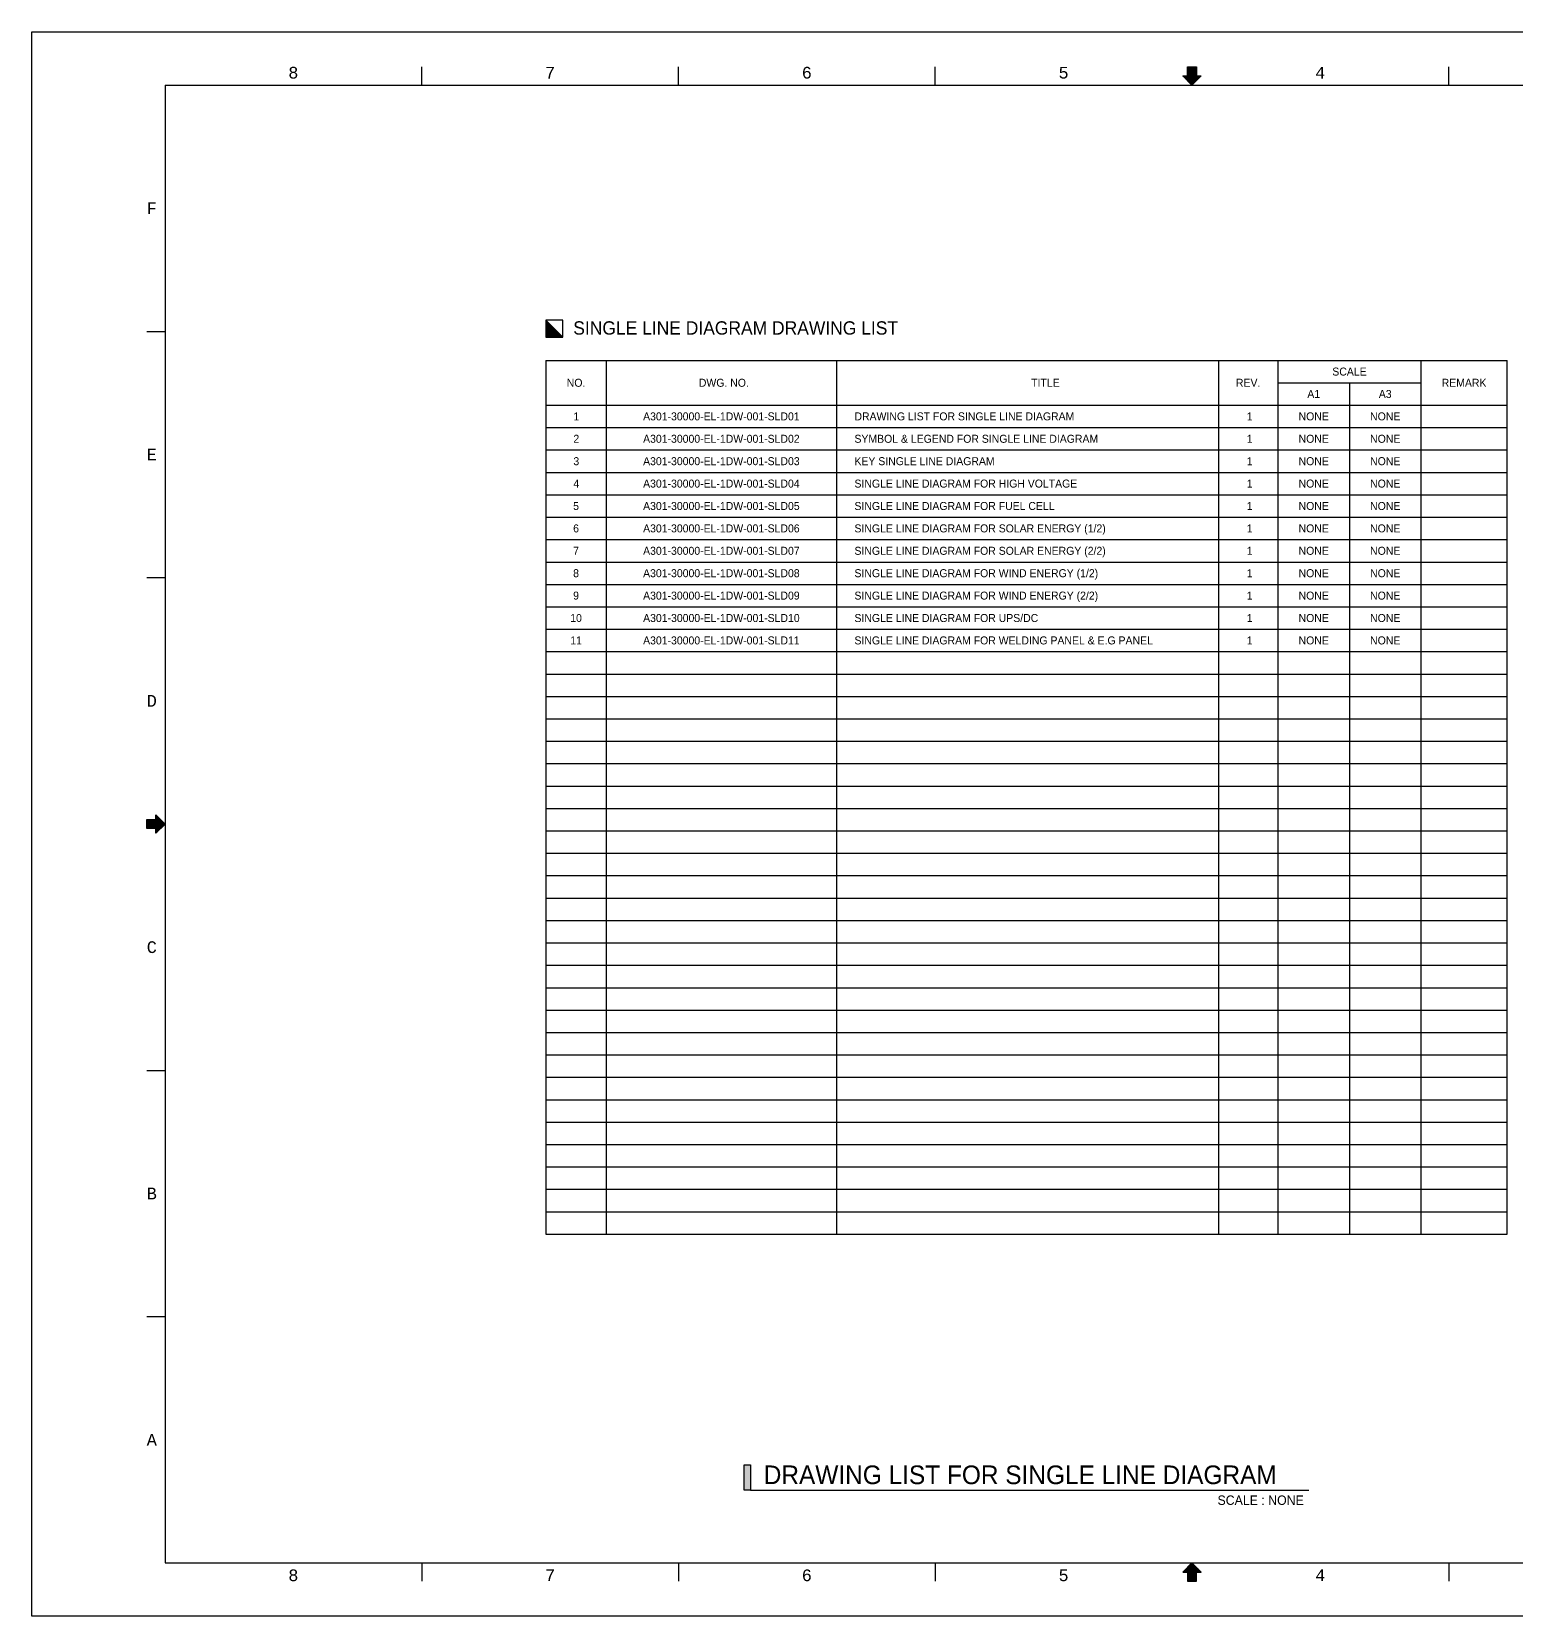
# Model space of a CAD drawing. Header units: feet. Extents: x 1 to 168002, y -59383 to 29717.
# Drawn here: x 1 to 27831, y 17 to 29717 of the extents above; entities that cross this region are included whole.
import ezdxf
from ezdxf.enums import TextEntityAlignment as Align

# ---------------------------------------------------------------- set-up
doc = ezdxf.new("R2010")
doc.units = ezdxf.units.FT
doc.header["$LTSCALE"] = 50
doc.header["$MEASUREMENT"] = 0
doc.linetypes.add('CONTINU', pattern=[0])
doc.layers.get('0').update_dxf_attribs({"linetype": 'CONTINUOUS'})
doc.layers.add('111$0$E-TEXT3', color=4, linetype='CONTINUOUS')
doc.layers.add('E-Text-1', color=2, linetype='CONTINUOUS')
doc.layers.add('Border', color=7, linetype='CONTINUOUS', lineweight=0)
doc.styles.add('TB-1$0$MONOTXT', font='monotxt_.ttf')
doc.styles.add('돋움', font='')
doc.styles.get('돋움').set_extended_font_data('Dotum')

# ---------------------------------------------------------------- blocks, each defined once
blk = doc.blocks.new('FORMAT')
at = {"layer": 'Border', "color": 0, "linetype": 'Continuous', "lineweight": 25}
for p, q in [((7312, 28700), (7312, 29041)), ((12125, 28700), (12125, 29041)), ((16937, 28700), (16937, 29041)), ((21750, 28700), (21580, 28870)), ((21580, 28870), (21665, 28870)), ((21584, 28865), (21584, 28870)), ((21594, 28856), (21594, 28870)), ((21604, 28846), (21604, 28870)), ((21614, 28836), (21614, 28870)), ((21623, 28827), (21623, 28870)), ((21633, 28817), (21633, 28870)), ((21643, 28807), (21643, 28870)), ((21652, 28797), (21652, 28870)), ((21662, 28788), (21662, 28870)), ((21665, 29041), (21835, 29041)), ((21665, 28870), (21665, 29041)), ((21672, 28778), (21672, 29041)), ((21682, 28768), (21682, 29041)), ((21691, 28759), (21691, 29041)), ((21701, 28749), (21701, 29041)), ((21711, 28739), (21711, 29041)), ((21720, 28729), (21720, 29041)), ((21730, 28720), (21730, 29041)), ((21740, 28710), (21740, 29041)), ((21750, 28700), (21750, 29041)), ((21920, 28870), (21750, 28700)), ((21759, 28710), (21759, 29041)), ((21769, 28719), (21769, 29041)), ((21779, 28729), (21779, 29041)), ((21789, 28739), (21789, 29041)), ((21798, 28748), (21798, 29041)), ((21808, 28758), (21808, 29041)), ((21818, 28768), (21818, 29041)), ((21827, 28778), (21827, 29041)), ((21835, 29041), (21835, 28870)), ((21835, 28870), (21920, 28870)), ((21837, 28787), (21837, 28870)), ((21847, 28797), (21847, 28870)), ((21857, 28807), (21857, 28870)), ((21866, 28817), (21866, 28870)), ((21876, 28826), (21876, 28870)), ((21886, 28836), (21886, 28870)), ((21895, 28846), (21895, 28870)), ((21905, 28855), (21905, 28870)), ((21915, 28865), (21915, 28870)), ((26562, 28700), (26562, 29041)), ((2500, 28700), (2500, 1000)), ((2500, 28700), (41000, 28700)), ((2156, 24083), (2500, 24083)), ((2156, 19467), (2500, 19467)), ((2156, 14764), (2156, 14936)), ((2156, 14936), (2328, 14936)), ((2156, 14928), (2422, 14928)), ((2156, 14918), (2432, 14918)), ((2156, 14908), (2441, 14908)), ((2156, 14898), (2451, 14898)), ((2156, 14889), (2461, 14889)), ((2156, 14879), (2471, 14879)), ((2156, 14869), (2481, 14869)), ((2156, 14859), (2490, 14859)), ((2328, 14936), (2328, 15021)), ((2328, 15021), (2500, 14850)), ((2328, 15016), (2334, 15016)), ((2328, 15006), (2344, 15006)), ((2328, 14996), (2353, 14996)), ((2328, 14986), (2363, 14986)), ((2328, 14977), (2373, 14977)), ((2328, 14967), (2383, 14967)), ((2328, 14957), (2392, 14957)), ((2328, 14947), (2402, 14947)), ((2328, 14938), (2412, 14938)), ((2500, 14850), (2328, 14679)), ((2156, 14849), (2499, 14849)), ((2156, 14840), (2489, 14840)), ((2156, 14830), (2479, 14830)), ((2156, 14820), (2470, 14820)), ((2156, 14810), (2460, 14810)), ((2156, 14801), (2450, 14801)), ((2156, 14791), (2440, 14791)), ((2156, 14781), (2431, 14781)), ((2156, 14771), (2421, 14771)), ((2328, 14764), (2156, 14764)), ((2328, 14679), (2328, 14764)), ((2328, 14761), (2411, 14761)), ((2328, 14752), (2401, 14752)), ((2328, 14742), (2391, 14742)), ((2328, 14732), (2382, 14732)), ((2328, 14722), (2372, 14722)), ((2328, 14712), (2362, 14712)), ((2328, 14703), (2352, 14703)), ((2328, 14693), (2342, 14693)), ((2328, 14683), (2333, 14683)), ((2156, 10233), (2500, 10233)), ((2156, 5617), (2500, 5617)), ((2500, 1000), (41000, 1000)), ((7312, 1000), (7312, 659)), ((12125, 1000), (12125, 659)), ((16937, 1000), (16937, 659)), ((21750, 1000), (21580, 830)), ((21643, 893), (21643, 830)), ((21652, 903), (21652, 830)), ((21662, 912), (21662, 830)), ((21672, 922), (21672, 659)), ((21682, 932), (21682, 659)), ((21691, 942), (21691, 659)), ((21701, 951), (21701, 659)), ((21711, 961), (21711, 659)), ((21720, 971), (21720, 659)), ((21730, 980), (21730, 659)), ((21740, 990), (21740, 659)), ((21920, 830), (21750, 1000)), ((21750, 1000), (21750, 659)), ((21759, 990), (21759, 659)), ((21769, 981), (21769, 659)), ((21779, 971), (21779, 659)), ((21789, 961), (21789, 659)), ((21798, 952), (21798, 659)), ((21808, 942), (21808, 659)), ((21818, 932), (21818, 659)), ((21827, 922), (21827, 659)), ((21837, 913), (21837, 830)), ((21847, 903), (21847, 830)), ((21857, 893), (21857, 830)), ((26562, 1000), (26562, 659)), ((21580, 830), (21665, 830)), ((21584, 835), (21584, 830)), ((21594, 844), (21594, 830)), ((21604, 854), (21604, 830)), ((21614, 864), (21614, 830)), ((21623, 873), (21623, 830)), ((21633, 883), (21633, 830)), ((21665, 830), (21665, 659)), ((21665, 659), (21835, 659)), ((21835, 659), (21835, 830)), ((21835, 830), (21920, 830)), ((21866, 883), (21866, 830)), ((21876, 874), (21876, 830)), ((21886, 864), (21886, 830)), ((21895, 854), (21895, 830)), ((21905, 845), (21905, 830)), ((21915, 835), (21915, 830))]:
    blk.add_line(p, q, dxfattribs=at)
blk.add_lwpolyline([(0, 0), (0, 29700), (42000, 29700), (42000, 0)], close=True, dxfattribs=at)
at = {"layer": 'Border', "color": 0, "linetype": 'Continuous', "lineweight": 25, "style": 'TB-1$0$MONOTXT'}
for s, p in [('8', (4905, 29041)), ('7', (9718, 29041)), ('6', (14530, 29041)), ('5', (19343, 29041)), ('4', (24155, 29041)), ('8', (4905, 878)), ('7', (9718, 878)), ('6', (14530, 878)), ('5', (19343, 878)), ('4', (24155, 878))]:
    blk.add_text(s, height=219, dxfattribs=at).set_placement(p, align=Align.TOP_CENTER)
for s, p in [('F', (2156, 26392)), ('E', (2156, 21775)), ('D', (2156, 17158)), ('C', (2156, 12542)), ('B', (2156, 7925)), ('A', (2156, 3308))]:
    blk.add_text(s, height=220, dxfattribs=at).set_placement(p, align=Align.MIDDLE_LEFT)
blk = doc.blocks.new('TITLE')
at = {"xscale": 0.01, "yscale": 0.01, "zscale": 0.01}
blk.add_blockref('FORMAT', (0, 0), dxfattribs=at)

msp = doc.modelspace()

# ---------------------------------------------------------------- hatches: boundary and pattern name
at = {"layer": '111$0$E-TEXT3'}
msp.add_hatch(color=7, dxfattribs=at).paths.add_polyline_path([(13357, 2857.5), (13473.8, 2857.5), (13473.8, 2381.8), (13357, 2381.8)])

# ---------------------------------------------------------------- linework, layer by layer
at = {"color": 3}
for p, q in [((9640.1, 23556.5, 0.1), (27660.5, 23556.5, 0.1)), ((9640.1, 23556.5, 0.1), (9640.1, 7180, 0.1)), ((10771.5, 23556.5, 0.1), (10771.5, 22716.7, 0.1)), ((15088.2, 23556.5, 0.1), (15088.2, 22716.7, 0.1)), ((22245.5, 23556.5, 0.1), (22245.5, 22716.7, 0.1)), ((23363.3, 23556.5, 0.1), (23363.3, 22716.7, 0.1)), ((26043.7, 23556.5, 0.1), (26043.7, 22716.7, 0.1)), ((27660.5, 7180, 0.1), (27660.5, 23556.5, 0.1)), ((23363.3, 23136.6, 0.1), (26043.7, 23136.6, 0.1)), ((24703.5, 23136.6, 0.1), (24703.5, 22716.7, 0.1)), ((9640.1, 22716.7, 0.1), (27660.5, 22716.7, 0.1)), ((10771.5, 22716.7, 0.1), (10771.5, 7180, 0.1)), ((15088.2, 22716.7, 0.1), (15088.2, 7180, 0.1)), ((22245.5, 22716.7, 0.1), (22245.5, 7180, 0.1)), ((23363.3, 22716.7, 0.1), (23363.3, 7180, 0.1)), ((24703.5, 22716.7, 0.1), (24703.5, 7180, 0.1)), ((26043.7, 22716.7, 0.1), (26043.7, 7180, 0.1)), ((9640.1, 7180, 0.1), (27660.5, 7180, 0.1))]:
    msp.add_line(p, q, dxfattribs=at)
at = {"color": 1}
for p, q in [((9640.1, 22296.8, 0.1), (27660.5, 22296.8, 0.1)), ((9640.1, 21876.9, 0.1), (27660.5, 21876.9, 0.1)), ((9640.1, 21457, 0.1), (27660.5, 21457, 0.1)), ((9640.1, 21037, 0.1), (27660.5, 21037, 0.1)), ((9640.1, 20617.1, 0.1), (27660.5, 20617.1, 0.1)), ((9640.1, 20197.2, 0.1), (27660.5, 20197.2, 0.1)), ((9640.1, 19777.3, 0.1), (27660.5, 19777.3, 0.1)), ((9640.1, 19357.4, 0.1), (27660.5, 19357.4, 0.1)), ((9640.1, 18937.5, 0.1), (27660.5, 18937.5, 0.1)), ((9640.1, 18517.6, 0.1), (27660.5, 18517.6, 0.1)), ((9640.1, 18097.7, 0.1), (27660.5, 18097.7, 0.1)), ((9640.1, 17677.8, 0.1), (27660.5, 17677.8, 0.1)), ((9640.1, 17257.8, 0.1), (27660.5, 17257.8, 0.1)), ((9640.1, 16837.9, 0.1), (27660.5, 16837.9, 0.1)), ((9640.1, 16418, 0.1), (27660.5, 16418, 0.1)), ((9640.1, 15998.1, 0.1), (27660.5, 15998.1, 0.1)), ((9640.1, 15578.2, 0.1), (27660.5, 15578.2, 0.1)), ((9640.1, 15158.3, 0.1), (27660.5, 15158.3, 0.1)), ((9640.1, 14738.4, 0.1), (27660.5, 14738.4, 0.1)), ((9640.1, 14318.5, 0.1), (27660.5, 14318.5, 0.1)), ((9640.1, 13898.6, 0.1), (27660.5, 13898.6, 0.1)), ((9640.1, 13898.6, 0.1), (27660.5, 13898.6, 0.1)), ((9640.1, 13478.6, 0.1), (27660.5, 13478.6, 0.1)), ((9640.1, 13478.6, 0.1), (27660.5, 13478.6, 0.1)), ((9640.1, 13478.6, 0.1), (27660.5, 13478.6, 0.1)), ((9640.1, 13058.7, 0.1), (27660.5, 13058.7, 0.1)), ((9640.1, 12638.8, 0.1), (27660.5, 12638.8, 0.1)), ((9640.1, 12218.9, 0.1), (27660.5, 12218.9, 0.1)), ((9640.1, 11799, 0.1), (27660.5, 11799, 0.1)), ((9640.1, 11799, 0.1), (27660.5, 11799, 0.1)), ((9640.1, 11379.1, 0.1), (27660.5, 11379.1, 0.1)), ((9640.1, 10959.2, 0.1), (27660.5, 10959.2, 0.1)), ((9640.1, 10539.3, 0.1), (27660.5, 10539.3, 0.1)), ((9640.1, 10119.4, 0.1), (27660.5, 10119.4, 0.1)), ((9640.1, 9699.5, 0.1), (27660.5, 9699.5, 0.1)), ((9640.1, 9279.5, 0.1), (27660.5, 9279.5, 0.1)), ((9640.1, 8859.6, 0.1), (27660.5, 8859.6, 0.1)), ((9640.1, 8439.7, 0.1), (27660.5, 8439.7, 0.1)), ((9640.1, 8019.8, 0.1), (27660.5, 8019.8, 0.1)), ((9640.1, 7599.9, 0.1), (27660.5, 7599.9, 0.1)), ((13473.8, 2381.8, 0.1), (23941.6, 2381.8, 0.1))]:
    msp.add_line(p, q, dxfattribs=at)
at = {"layer": '111$0$E-TEXT3', "color": 7, "elevation": 0.1}
msp.add_lwpolyline([(13357, 2857.5), (13473.8, 2857.5), (13473.8, 2381.8), (13357, 2381.8)], close=True, dxfattribs=at)
at = {"layer": 'E-Text-1', "elevation": 0.1}
msp.add_lwpolyline([(9955.1, 23993.8), (9640.1, 24308.8), (9640.1, 23993.8), (9955.1, 23993.8), (9955.1, 24308.8), (9640.1, 24308.8)], dxfattribs=at)
at = {"layer": 'E-Text-1'}
msp.add_solid([(9640.1, 24308.8, 0.1), (9640.1, 23993.8, 0.1), (9955.1, 23993.8, 0.1)], dxfattribs=at)

# ---------------------------------------------------------------- block references
at = {"color": 7, "linetype": 'CONTINU', "ltscale": 100, "xscale": 100, "yscale": 100, "zscale": 100}
msp.add_blockref('TITLE', (1.4, 16.7, 0.1), dxfattribs=at)

# ---------------------------------------------------------------- texts
at = {"color": 3, "style": '돋움'}
msp.add_text('DRAWING LIST FOR SINGLE LINE DIAGRAM', height=350, dxfattribs=at).set_placement((13723.8, 2668.8, 0.1), align=Align.MIDDLE_LEFT)
at = {"color": 7, "style": '돋움'}
msp.add_text('SCALE : NONE', height=176.54, dxfattribs=at).set_placement((23847.1, 2281.5, 0.1), align=Align.TOP_RIGHT)
at = {"layer": 'E-Text-1', "style": '돋움'}
for s, height, p in [('SINGLE LINE DIAGRAM DRAWING LIST', 250.004, (10153.6, 24038.9, 0.1)), ('DRAWING LIST FOR SINGLE LINE DIAGRAM', 150.002, (15424.3, 22431.7, 0.1)), ('SYMBOL & LEGEND FOR SINGLE LINE DIAGRAM', 150.002, (15424.3, 22011.8, 0.1)), ('KEY SINGLE LINE DIAGRAM', 150.002, (15424.3, 21591.9, 0.1)), ('SINGLE LINE DIAGRAM FOR HIGH VOLTAGE', 150.002, (15424.3, 21172, 0.1)), ('SINGLE LINE DIAGRAM FOR FUEL CELL', 150.002, (15424.3, 20752.1, 0.1)), ('SINGLE LINE DIAGRAM FOR SOLAR ENERGY (1/2)', 150.002, (15424.3, 20332.2, 0.1)), ('SINGLE LINE DIAGRAM FOR SOLAR ENERGY (2/2)', 150.002, (15424.3, 19912.3, 0.1)), ('SINGLE LINE DIAGRAM FOR WIND ENERGY (1/2)', 150.002, (15424.3, 19492.4, 0.1)), ('SINGLE LINE DIAGRAM FOR WIND ENERGY (2/2)', 150.002, (15424.3, 19072.4, 0.1)), ('SINGLE LINE DIAGRAM FOR UPS/DC', 150.002, (15424.3, 18652.5, 0.1)), ('SINGLE LINE DIAGRAM FOR WELDING PANEL & E.G PANEL', 150.002, (15424.3, 18232.6, 0.1))]:
    msp.add_text(s, height=height, dxfattribs=at).set_placement(p)
for s, height, p in [('NO.', 150, (10205.8, 23136.6, 0.1)), ('DWG. NO.', 150, (12976.2, 23136.6, 0.1)), ('TITLE', 150, (19003.6, 23136.6, 0.1)), ('REV.', 150, (22804.4, 23136.6, 0.1)), ('REMARK', 150, (26852.1, 23136.6, 0.1)), ('A1', 150, (24033.4, 22926.6, 0.1)), ('A3', 150, (25373.6, 22926.6, 0.1)), ('1', 150, (10210.8, 22506.7, 0.1)), ('A301-30000-EL-1DW-001-SLD01', 150.002, (12929.8, 22506.7, 0.1)), ('1', 150, (22833.1, 22506.7, 0.1)), ('NONE', 150, (24033.4, 22506.7, 0.1)), ('NONE', 150, (25373.6, 22506.7, 0.1)), ('2', 150, (10210.8, 22086.8, 0.1)), ('A301-30000-EL-1DW-001-SLD02', 150.002, (12929.8, 22086.8, 0.1)), ('1', 150, (22833.1, 22086.8, 0.1)), ('NONE', 150, (24033.4, 22086.8, 0.1)), ('NONE', 150, (25373.6, 22086.8, 0.1)), ('3', 150, (10210.8, 21666.9, 0.1)), ('A301-30000-EL-1DW-001-SLD03', 150.002, (12929.8, 21666.9, 0.1)), ('1', 150, (22833.1, 21666.9, 0.1)), ('NONE', 150, (24033.4, 21666.9, 0.1)), ('NONE', 150, (25373.6, 21666.9, 0.1)), ('4', 150, (10210.8, 21247, 0.1)), ('A301-30000-EL-1DW-001-SLD04', 150.002, (12929.8, 21247, 0.1)), ('1', 150, (22833.1, 21247, 0.1)), ('NONE', 150, (24033.4, 21247, 0.1)), ('NONE', 150, (25373.6, 21247, 0.1)), ('5', 150, (10205.8, 20827.1, 0.1)), ('A301-30000-EL-1DW-001-SLD05', 150.002, (12929.8, 20827.1, 0.1)), ('1', 150, (22833.1, 20827.1, 0.1)), ('NONE', 150, (24033.4, 20827.1, 0.1)), ('NONE', 150, (25373.6, 20827.1, 0.1)), ('6', 150, (10205.8, 20407.2, 0.1)), ('A301-30000-EL-1DW-001-SLD06', 150.002, (12929.8, 20407.2, 0.1)), ('1', 150, (22833.1, 20407.2, 0.1)), ('NONE', 150, (24033.4, 20407.2, 0.1)), ('NONE', 150, (25373.6, 20407.2, 0.1)), ('7', 150, (10205.8, 19987.3, 0.1)), ('A301-30000-EL-1DW-001-SLD07', 150.002, (12929.8, 19987.3, 0.1)), ('1', 150, (22833.1, 19987.3, 0.1)), ('NONE', 150, (24033.4, 19987.3, 0.1)), ('NONE', 150, (25373.6, 19987.3, 0.1)), ('8', 150, (10205.8, 19567.4, 0.1)), ('A301-30000-EL-1DW-001-SLD08', 150.002, (12929.8, 19567.4, 0.1)), ('1', 150, (22833.1, 19567.4, 0.1)), ('NONE', 150, (24033.4, 19567.4, 0.1)), ('NONE', 150, (25373.6, 19567.4, 0.1)), ('9', 150, (10205.8, 19147.4, 0.1)), ('A301-30000-EL-1DW-001-SLD09', 150.002, (12929.8, 19147.4, 0.1)), ('1', 150, (22833.1, 19147.4, 0.1)), ('NONE', 150, (24033.4, 19147.4, 0.1)), ('NONE', 150, (25373.6, 19147.4, 0.1)), ('10', 150, (10205.8, 18727.5, 0.1)), ('A301-30000-EL-1DW-001-SLD10', 150.002, (12929.8, 18727.5, 0.1)), ('1', 150, (22833.1, 18727.5, 0.1)), ('NONE', 150, (24033.4, 18727.5, 0.1)), ('NONE', 150, (25373.6, 18727.5, 0.1)), ('11', 150, (10205.8, 18307.6, 0.1)), ('A301-30000-EL-1DW-001-SLD11', 150.002, (12929.8, 18307.6, 0.1)), ('1', 150, (22833.1, 18307.6, 0.1)), ('NONE', 150, (24033.4, 18307.6, 0.1)), ('NONE', 150, (25373.6, 18307.6, 0.1))]:
    msp.add_text(s, height=height, dxfattribs=at).set_placement(p, align=Align.MIDDLE_CENTER)
msp.add_text('SCALE', height=150, dxfattribs=at).set_placement((24703.5, 23346.6, 0.1), align=Align.MIDDLE)

doc.saveas('drawing.dxf')
